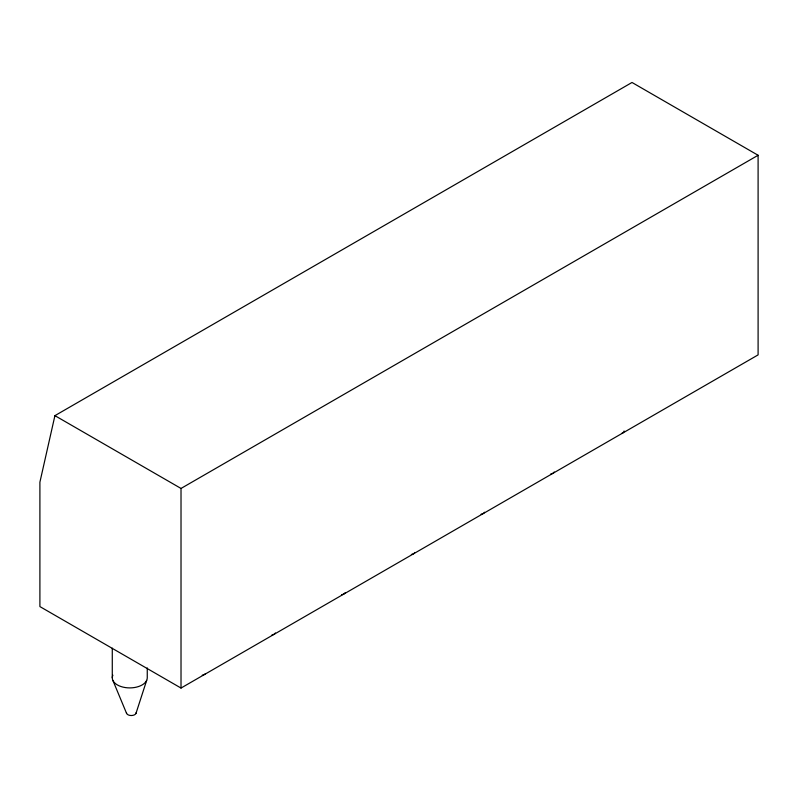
<?xml version="1.0" encoding="UTF-8"?>
<svg xmlns="http://www.w3.org/2000/svg" width="798" height="798" viewBox="0 0 798 798"><rect width="100%" height="100%" fill="white"/><g stroke="black" fill="none" stroke-linecap="round" stroke-linejoin="round"><path stroke-width="1.2" d="M54.922 415.648L39.9 482.192L39.9 606.58L181.016 688.056L758.1 354.881L758.1 155.271L632.006 82.473L54.922 415.648L181.016 488.446L758.1 155.271M135.959 713.452L146.662 680.415M112.877 680.415L126.603 713.452M181.016 488.446L181.016 688.056M147.261 667.926L147.261 677.801A17.486 10.095 0 0 1 127.481 687.816A17.486 10.095 0 0 1 112.877 675.188M112.279 648.166L112.279 677.801M136.129 712.734A4.848 2.793 0 0 1 131.281 715.527A4.848 2.793 0 0 1 126.443 712.734M205.186 673.881A4.848 2.793 0 0 1 202.243 675.188M275.38 632.964A4.848 2.793 0 0 1 271.948 634.939M345.085 592.715A4.848 2.793 0 0 1 341.664 594.69M414.79 552.475A4.848 2.793 0 0 1 411.369 554.45M484.506 512.226A4.848 2.793 0 0 1 481.074 514.201M554.211 471.977A4.848 2.793 0 0 1 550.79 473.952M624.086 431.01A4.848 2.793 0 0 1 621.662 433.434"/></g></svg>
